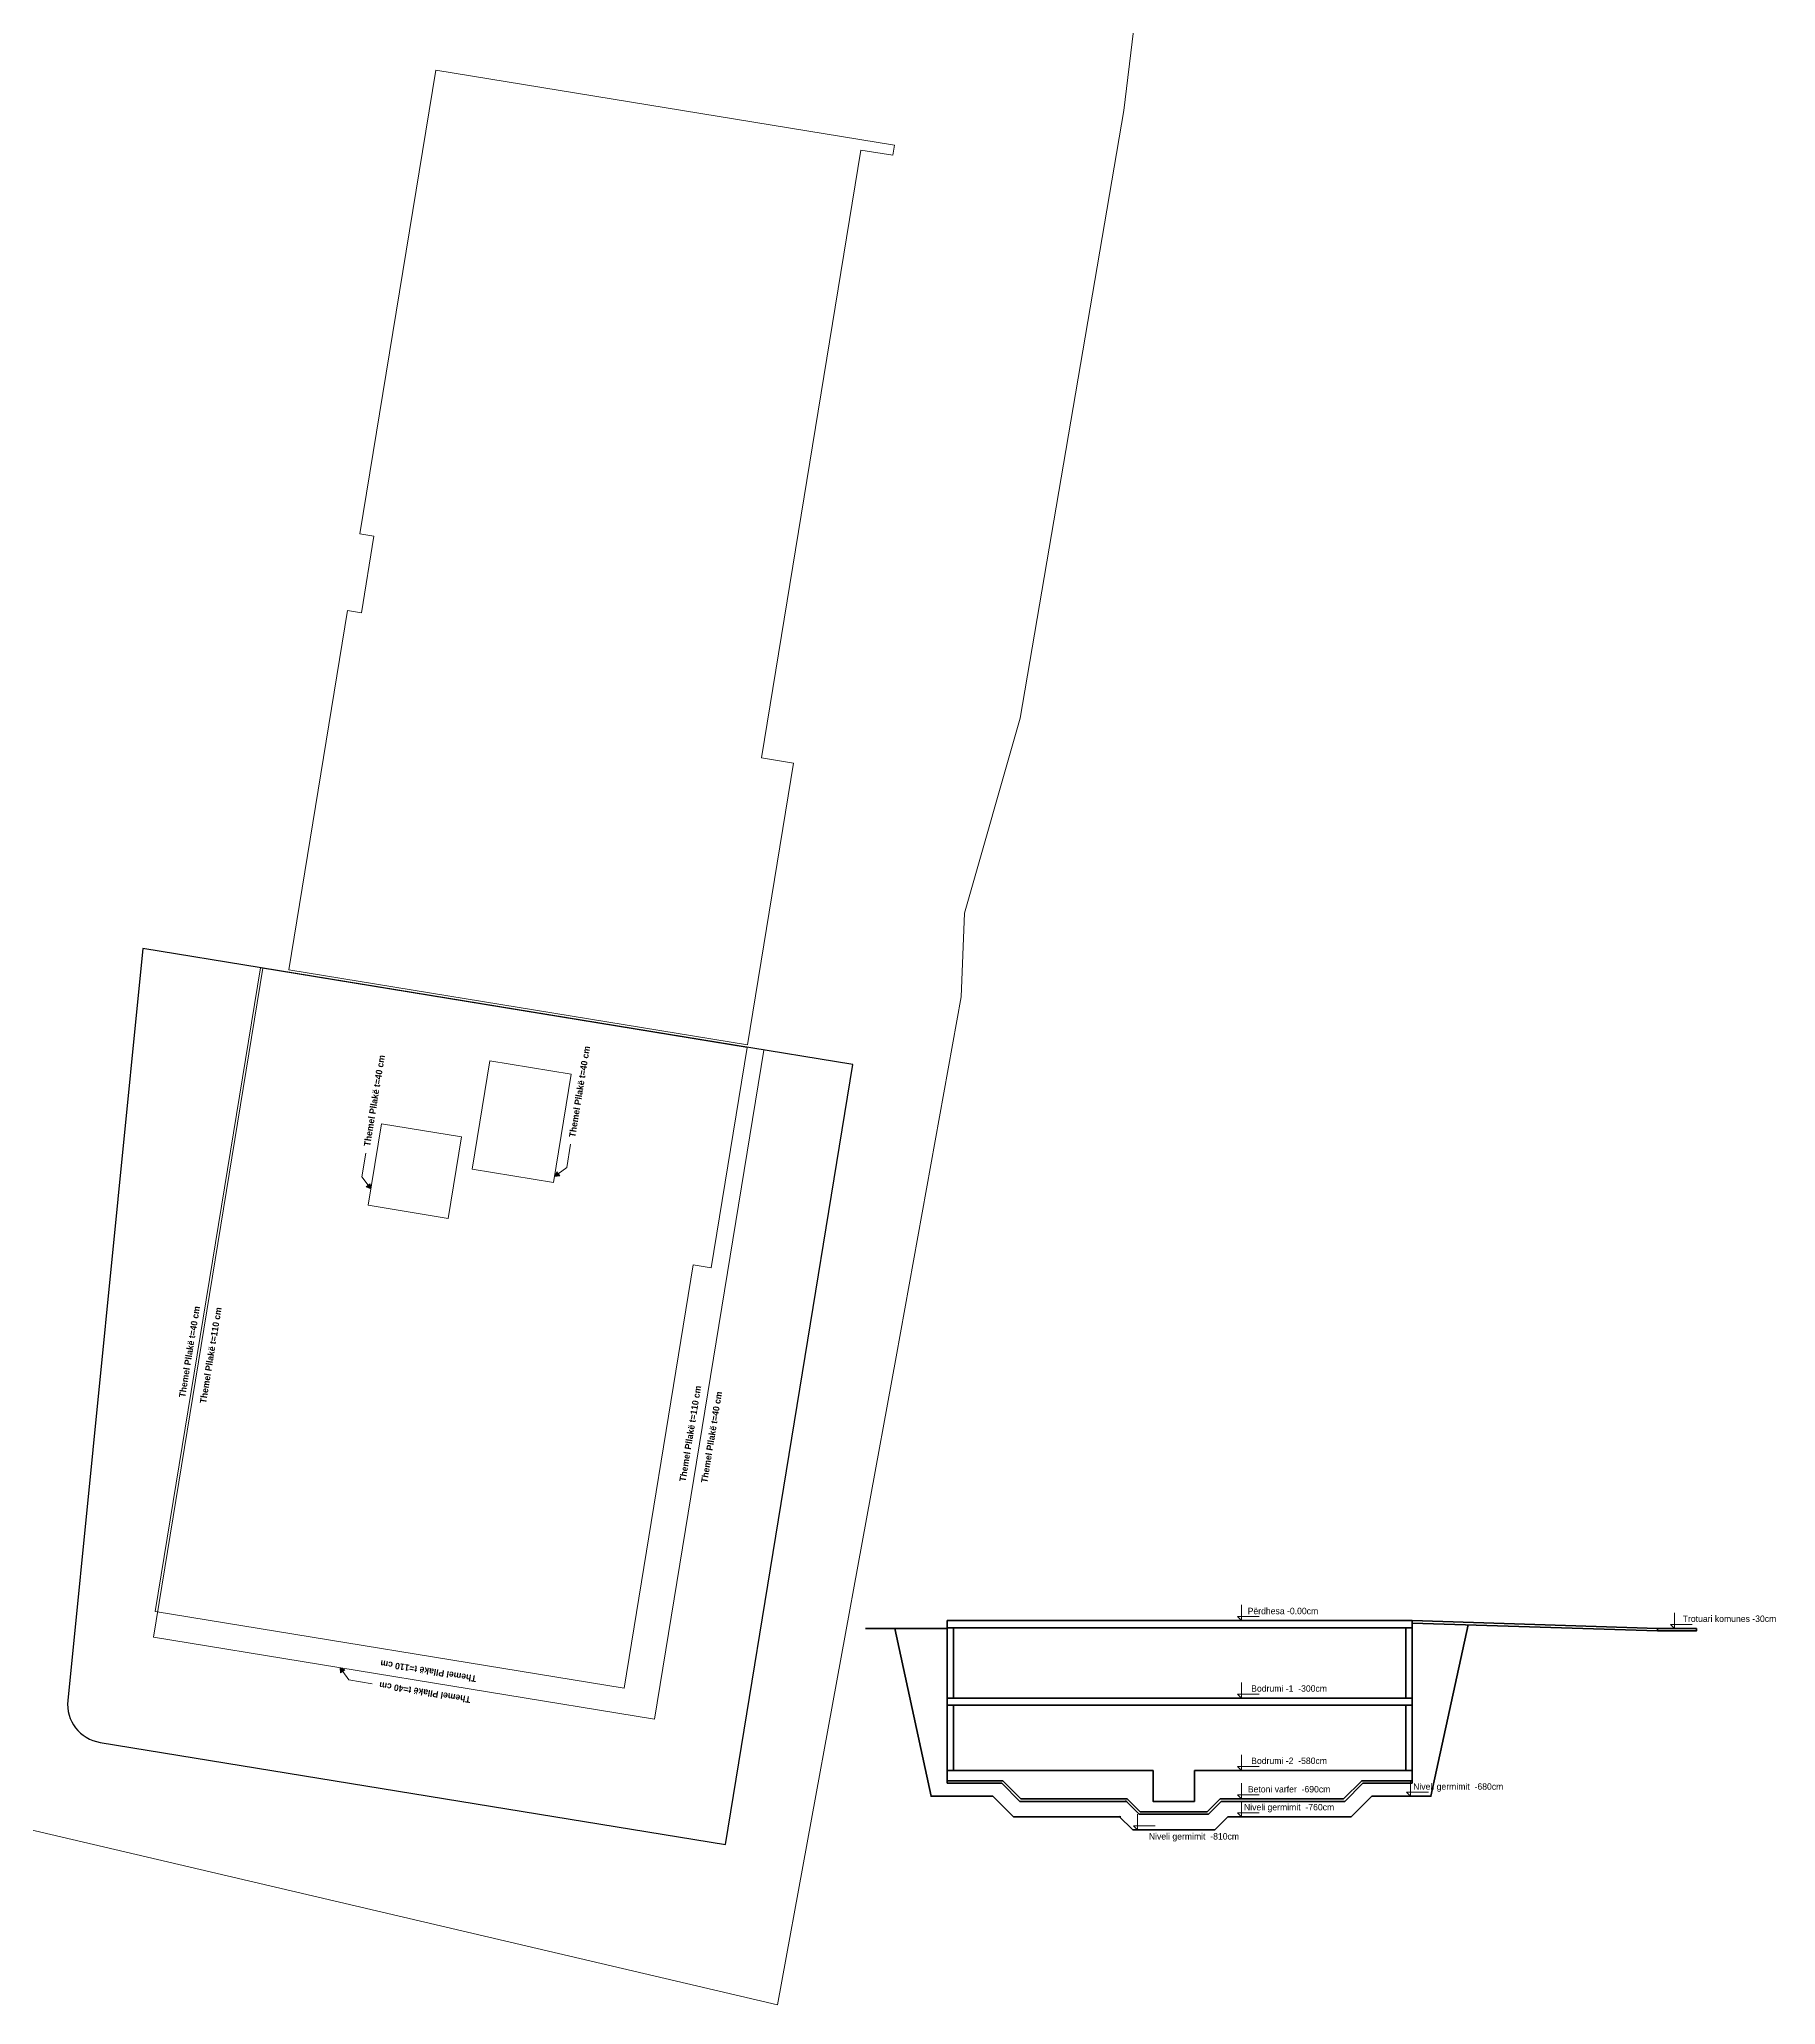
# Model space of a CAD drawing. Header units: metres. Extents: x 7511353 to 7511467, y 4692177 to 4692372.
# Drawn here: x 7511395.5 to 7511462.7, y 4692176.9 to 4692253 of the extents above; entities that cross this region are included whole.
import ezdxf

# ---------------------------------------------------------------- set-up
doc = ezdxf.new("R2010")
doc.units = ezdxf.units.M
for name, color, linetype, lineweight in [('2D Drafting - General_Pen_No__7', 7, 'Continuous', 35), ('2D Drafting - General_Pen_No__75', 6, 'Continuous', 20), ('2D Drafting - General_Pen_No__86', 173, 'Continuous', 20), ('2D Drafting - General_Pen_No__95', 6, 'Continuous', 13), ('A - Fleta_Pen_No__86', 173, 'Continuous', 20), ('ParcRePo', 7, 'Continuous', 0), ('trapazani', 211, 'Continuous', 13), ('urbanizem', 1, 'Continuous', 0)]:
    doc.layers.add(name, color=color, linetype=linetype, lineweight=lineweight)
doc.layers.add('bodrumi', color=5, linetype='Continuous')
doc.styles.add('GENERATED_STYLE_1', font='GOTHIC.TTF')
doc.styles.add('GENERATED_STYLE_2', font='GOTHICB.TTF')

# ---------------------------------------------------------------- blocks, each defined once
blk = doc.blocks.new('Polyline_4', base_point=(645579, -5846965))
at = {"layer": '2D Drafting - General_Pen_No__95', "linetype": 'Continuous', "lineweight": 13}
blk.add_hatch(color=6, dxfattribs=at).paths.add_polyline_path([(645990, -5845636), (645797, -5845688), (645938, -5845829)])
at = {"layer": '2D Drafting - General_Pen_No__75', "color": 6, "linetype": 'Continuous', "lineweight": 20, "flags": 128}
blk.add_lwpolyline([(645579, -5846965), (645579, -5846047), (645867, -5845759)], dxfattribs=at)
at = {"layer": '2D Drafting - General_Pen_No__95', "color": 6, "linetype": 'Continuous', "lineweight": 13}
for p, q in [((645990, -5845636), (645797, -5845688)), ((645990, -5845636), (645938, -5845829)), ((645938, -5845829), (645797, -5845688))]:
    blk.add_line(p, q, dxfattribs=at)
blk = doc.blocks.new('Polyline_8', base_point=(667435, -5851175))
at = {"layer": '2D Drafting - General_Pen_No__95', "linetype": 'Continuous', "lineweight": 13}
blk.add_hatch(color=6, dxfattribs=at).paths.add_polyline_path([(666106, -5850764), (666158, -5850957), (666299, -5850816)])
at = {"layer": '2D Drafting - General_Pen_No__75', "color": 6, "linetype": 'Continuous', "lineweight": 20, "flags": 128}
blk.add_lwpolyline([(667435, -5851175), (666516, -5851175), (666228, -5850887)], dxfattribs=at)
at = {"layer": '2D Drafting - General_Pen_No__95', "color": 6, "linetype": 'Continuous', "lineweight": 13}
for p, q in [((666106, -5850764), (666299, -5850816)), ((666106, -5850764), (666158, -5850957)), ((666299, -5850816), (666158, -5850957))]:
    blk.add_line(p, q, dxfattribs=at)
blk = doc.blocks.new('Polyline_9', base_point=(665810, -5843406))
at = {"layer": '2D Drafting - General_Pen_No__95', "linetype": 'Continuous', "lineweight": 13}
blk.add_hatch(color=6, dxfattribs=at).paths.add_polyline_path([(664481, -5843817), (664674, -5843765), (664533, -5843623)])
at = {"layer": '2D Drafting - General_Pen_No__75', "color": 6, "linetype": 'Continuous', "lineweight": 20, "flags": 128}
blk.add_lwpolyline([(665810, -5843406), (664891, -5843406), (664603, -5843694)], dxfattribs=at)
at = {"layer": '2D Drafting - General_Pen_No__95', "color": 6, "linetype": 'Continuous', "lineweight": 13}
for p, q in [((664481, -5843817), (664533, -5843623)), ((664481, -5843817), (664674, -5843765)), ((664533, -5843623), (664674, -5843765))]:
    blk.add_line(p, q, dxfattribs=at)

msp = doc.modelspace()

# ---------------------------------------------------------------- linework, layer by layer
at = {"layer": '2D Drafting - General_Pen_No__7', "color": 7, "linetype": 'Continuous', "lineweight": 35, "flags": 128}
for points in [[(7511430.617, 4692191.749), (7511448.633, 4692191.749)], [(7511430.617, 4692185.549), (7511430.617, 4692191.749)], [(7511430.617, 4692191.469), (7511448.633, 4692191.469)], [(7511430.867, 4692188.749), (7511430.867, 4692191.469)], [(7511447.063, 4692184.949), (7511449.351, 4692184.949), (7511450.791, 4692191.581)], [(7511448.383, 4692188.749), (7511448.383, 4692191.469)], [(7511448.633, 4692185.449), (7511448.633, 4692191.749)], [(7511458.133, 4692191.449), (7511448.633, 4692191.749)], [(7511458.133, 4692191.349), (7511448.633, 4692191.649)], [(7511427.455, 4692191.449), (7511430.617, 4692191.449)], [(7511432.389, 4692184.949), (7511429.998, 4692184.949), (7511428.587, 4692191.449)], [(7511430.617, 4692188.749), (7511448.633, 4692188.749)], [(7511430.617, 4692188.469), (7511448.633, 4692188.469)], [(7511430.867, 4692185.949), (7511430.867, 4692188.469)], [(7511448.383, 4692185.949), (7511448.383, 4692188.469)], [(7511430.617, 4692185.949), (7511438.593, 4692185.949)], [(7511430.617, 4692185.549), (7511432.778, 4692185.549)], [(7511430.617, 4692185.449), (7511430.617, 4692185.549)], [(7511430.617, 4692185.449), (7511432.737, 4692185.449)], [(7511432.737, 4692185.449), (7511433.437, 4692184.749), (7511437.593, 4692184.749)], [(7511432.778, 4692185.549), (7511433.478, 4692184.849), (7511437.593, 4692184.849)], [(7511437.523, 4692184.778), (7511438.052, 4692184.249), (7511440.735, 4692184.249), (7511441.235, 4692184.749), (7511446.015, 4692184.749), (7511446.715, 4692185.449), (7511448.633, 4692185.449)], [(7511437.593, 4692184.849), (7511438.093, 4692184.349), (7511440.693, 4692184.349), (7511441.193, 4692184.849), (7511445.973, 4692184.849), (7511446.673, 4692185.549), (7511448.633, 4692185.549)], [(7511438.593, 4692185.949), (7511438.593, 4692184.749), (7511440.193, 4692184.749), (7511440.193, 4692185.949)], [(7511440.193, 4692185.949), (7511448.633, 4692185.949)], [(7511432.389, 4692184.949), (7511433.189, 4692184.149), (7511437.345, 4692184.149)], [(7511447.063, 4692184.949), (7511446.263, 4692184.149), (7511441.483, 4692184.149)], [(7511437.274, 4692184.178), (7511437.804, 4692183.649), (7511440.983, 4692183.649), (7511441.483, 4692184.149)]]:
    msp.add_lwpolyline(points, dxfattribs=at)
msp.add_lwpolyline([(7511459.633, 4692191.449), (7511458.133, 4692191.449), (7511458.133, 4692191.349), (7511459.633, 4692191.349)], close=True, dxfattribs=at)
at = {"layer": '2D Drafting - General_Pen_No__86', "color": 173, "linetype": 'Continuous', "lineweight": 20, "flags": 128}
for points in [[(7511442.017, 4692192.355), (7511442.017, 4692191.749), (7511441.863, 4692191.903), (7511442.705, 4692191.903)], [(7511458.788, 4692192.055), (7511458.788, 4692191.449), (7511458.634, 4692191.603), (7511459.475, 4692191.603)], [(7511442.017, 4692189.355), (7511442.017, 4692188.749), (7511441.863, 4692188.903), (7511442.705, 4692188.903)], [(7511442.017, 4692186.555), (7511442.017, 4692185.949), (7511441.863, 4692186.103), (7511442.705, 4692186.103)], [(7511442.017, 4692185.455), (7511442.017, 4692184.849), (7511441.863, 4692185.003), (7511442.705, 4692185.003)], [(7511448.567, 4692185.555), (7511448.567, 4692184.949), (7511448.413, 4692185.103), (7511449.255, 4692185.103)], [(7511442.017, 4692184.755), (7511442.017, 4692184.149), (7511441.863, 4692184.303), (7511442.705, 4692184.303)], [(7511437.988, 4692184.255), (7511437.988, 4692183.649), (7511437.833, 4692183.803), (7511438.675, 4692183.803)]]:
    msp.add_lwpolyline(points, dxfattribs=at)
at = {"layer": 'bodrumi', "flags": 128}
msp.add_lwpolyline([(7511422.033, 4692183.074), (7511426.969, 4692213.275), (7511399.479, 4692217.768), (7511396.566, 4692188.662, 0.396098), (7511397.817, 4692187.032)], format="xyb", close=True, dxfattribs=at)
at = {"layer": 'ParcRePo', "flags": 128}
msp.add_lwpolyline([(7511438.476, 4692258.633), (7511437.466, 4692250.214), (7511433.445, 4692226.686), (7511431.285, 4692219.136), (7511431.165, 4692215.906), (7511428.644, 4692201.967), (7511424.053, 4692176.878), (7511392.374, 4692184.299), (7511391.774, 4692184.439), (7511391.754, 4692184.439), (7511391.594, 4692184.479), (7511374.173, 4692189.119), (7511355.624, 4692194.06), (7511353.224, 4692194.68), (7511356.019, 4692233.288), (7511356.846, 4692244.708), (7511357.263, 4692252.689), (7511359.038, 4692286.715)], dxfattribs=at)
at = {"layer": 'trapazani', "linetype": 'Continuous', "lineweight": 20, "flags": 128}
msp.add_lwpolyline([(7511423.515, 4692213.839), (7511419.281, 4692187.933), (7511399.887, 4692191.102), (7511404.121, 4692217.009)], dxfattribs=at)
for points in [[(7511412.22, 4692209.23), (7511412.906, 4692213.425), (7511416.064, 4692212.909), (7511415.378, 4692208.714)], [(7511411.819, 4692210.481), (7511411.303, 4692207.323), (7511408.194, 4692207.831), (7511408.71, 4692210.989)]]:
    msp.add_lwpolyline(points, close=True, dxfattribs=at)
at = {"layer": 'urbanizem', "linetype": 'Continuous', "flags": 128}
for points in [[(7511422.887, 4692214.043), (7511424.669, 4692224.947), (7511423.436, 4692225.149), (7511427.283, 4692248.687), (7511428.516, 4692248.486), (7511428.581, 4692248.881), (7511410.816, 4692251.784), (7511407.88, 4692233.822), (7511408.423, 4692233.733), (7511407.939, 4692230.773), (7511407.397, 4692230.862), (7511405.122, 4692216.946)], [(7511418.107, 4692189.138), (7511420.785, 4692205.52), (7511421.477, 4692205.407), (7511422.872, 4692213.944), (7511404.024, 4692217.025), (7511399.951, 4692192.105)]]:
    msp.add_lwpolyline(points, close=True, dxfattribs=at)

# ---------------------------------------------------------------- block references
at = {"layer": 'trapazani', "linetype": 'Continuous', "lineweight": 20, "xscale": 0.001, "yscale": 0.001, "zscale": 0.001, "rotation": 80.71748131556281}
for name, p in [('Polyline_9', (7511408.107, 4692209.842)), ('Polyline_8', (7511416.036, 4692210.193)), ('Polyline_4', (7511408.356, 4692189.302))]:
    msp.add_blockref(name, p, dxfattribs=at)

# ---------------------------------------------------------------- texts
at = {"layer": 'A - Fleta_Pen_No__86', "color": 173, "linetype": 'Continuous', "lineweight": 20, "char_height": 0.25, "attachment_point": 8, "style": 'GENERATED_STYLE_1'}
for s, insert in [('\\A1;Përdhesa -0.00cm', (7511443.622, 4692191.993)), ('\\A1;Trotuari komunes -30cm', (7511460.915, 4692191.693)), ('\\A1;Bodrumi -1  -300cm', (7511443.861, 4692188.993)), ('\\A1;Bodrumi -2  -580cm', (7511443.861, 4692186.193)), ('\\A1;Niveli germimit  -680cm', (7511450.411, 4692185.125)), ('\\A1;Niveli germimit  -760cm', (7511443.861, 4692184.325)), ('\\A1;Betoni varfer  -690cm', (7511443.861, 4692185.093)), ('\\A1;Niveli germimit  -810cm', (7511440.177, 4692183.196))]:
    msp.add_mtext(s, dxfattribs=dict(at, insert=insert))
at = {"layer": 'trapazani', "linetype": 'Continuous', "lineweight": 13, "char_height": 0.25, "attachment_point": 8, "style": 'GENERATED_STYLE_2'}
for s, insert, rotation in [('\\A1;Themel Pllakë t=40 cm ', (7511408.566, 4692211.861), 80.71748), ('\\A1;Themel Pllakë t=40 cm ', (7511416.51, 4692212.209), 80.71748), ('\\A1;Themel Pllakë t=40 cm ', (7511401.404, 4692202.137), 80.71748), ('\\A1;Themel Pllakë t=110 cm ', (7511402.229, 4692202.002), 80.71748), ('\\A1;Themel Pllakë t=110 cm ', (7511420.798, 4692198.967), 80.71748), ('\\A1;Themel Pllakë t=40 cm ', (7511421.623, 4692198.832), 80.71748), ('\\A1;Themel Pllakë t=110 cm ', (7511410.551, 4692189.92), 170.71748), ('\\A1;Themel Pllakë t=40 cm ', (7511410.416, 4692189.095), 170.71748)]:
    msp.add_mtext(s, dxfattribs=dict(at, insert=insert, rotation=rotation))

doc.saveas('drawing.dxf')
